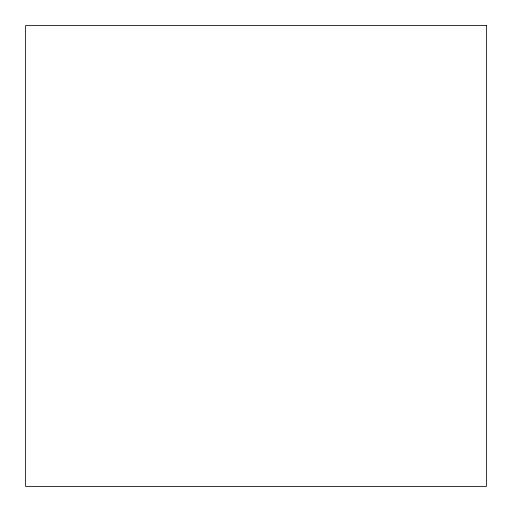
<?xml version="1.0" encoding="UTF-8"?>
<svg xmlns="http://www.w3.org/2000/svg" width="512" height="512" viewBox="0 0 512 512"><rect width="100%" height="100%" fill="white"/><g stroke="black" fill="none" stroke-linecap="round" stroke-linejoin="round"><path stroke-width="0.77" d="M486.4 25.6L25.6 25.6L25.6 486.4L486.4 486.4L486.4 25.6"/></g></svg>
